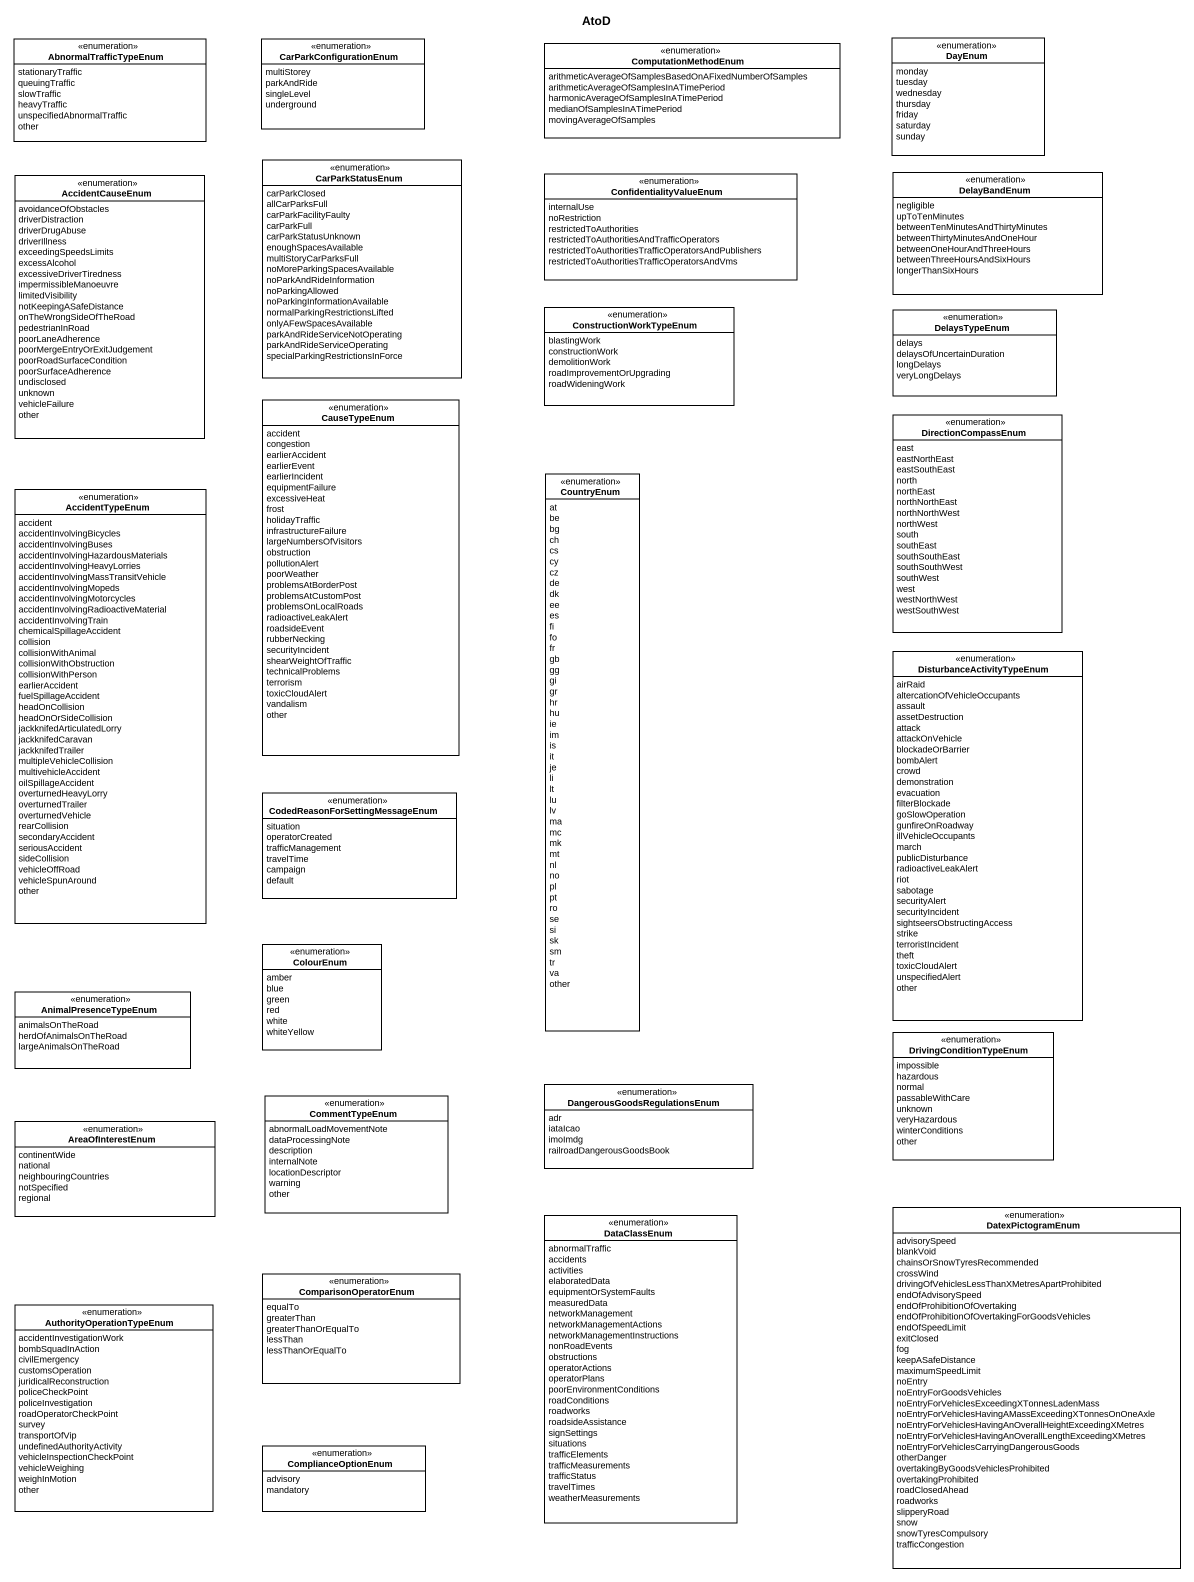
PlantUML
@startuml
title AtoD
hide circle
hide empty members
enum AbnormalTrafficTypeEnum {
  stationaryTraffic
  queuingTraffic
  slowTraffic
  heavyTraffic
  unspecifiedAbnormalTraffic
  other
}
enum CarParkConfigurationEnum {
  multiStorey
  parkAndRide
  singleLevel
  underground
}
enum ComputationMethodEnum {
  arithmeticAverageOfSamplesBasedOnAFixedNumberOfSamples
  arithmeticAverageOfSamplesInATimePeriod
  harmonicAverageOfSamplesInATimePeriod
  medianOfSamplesInATimePeriod
  movingAverageOfSamples
}
enum DayEnum {
  monday
  tuesday
  wednesday
  thursday
  friday
  saturday
  sunday
}
enum AccidentCauseEnum {
  avoidanceOfObstacles
  driverDistraction
  driverDrugAbuse
  driverIllness
  exceedingSpeedsLimits
  excessAlcohol
  excessiveDriverTiredness
  impermissibleManoeuvre
  limitedVisibility
  notKeepingASafeDistance
  onTheWrongSideOfTheRoad
  pedestrianInRoad
  poorLaneAdherence
  poorMergeEntryOrExitJudgement
  poorRoadSurfaceCondition
  poorSurfaceAdherence
  undisclosed
  unknown
  vehicleFailure
  other
}
enum CarParkStatusEnum {
  carParkClosed
  allCarParksFull
  carParkFacilityFaulty
  carParkFull
  carParkStatusUnknown
  enoughSpacesAvailable
  multiStoryCarParksFull
  noMoreParkingSpacesAvailable
  noParkAndRideInformation
  noParkingAllowed
  noParkingInformationAvailable
  normalParkingRestrictionsLifted
  onlyAFewSpacesAvailable
  parkAndRideServiceNotOperating
  parkAndRideServiceOperating
  specialParkingRestrictionsInForce
}
enum ConfidentialityValueEnum {
  internalUse
  noRestriction
  restrictedToAuthorities
  restrictedToAuthoritiesAndTrafficOperators
  restrictedToAuthoritiesTrafficOperatorsAndPublishers
  restrictedToAuthoritiesTrafficOperatorsAndVms
}
enum DelayBandEnum {
  negligible
  upToTenMinutes
  betweenTenMinutesAndThirtyMinutes
  betweenThirtyMinutesAndOneHour
  betweenOneHourAndThreeHours
  betweenThreeHoursAndSixHours
  longerThanSixHours
}
enum ConstructionWorkTypeEnum {
  blastingWork
  constructionWork
  demolitionWork
  roadImprovementOrUpgrading
  roadWideningWork
}
enum DelaysTypeEnum {
  delays
  delaysOfUncertainDuration
  longDelays
  veryLongDelays
}
enum CauseTypeEnum {
  accident
  congestion
  earlierAccident
  earlierEvent
  earlierIncident
  equipmentFailure
  excessiveHeat
  frost
  holidayTraffic
  infrastructureFailure
  largeNumbersOfVisitors
  obstruction
  pollutionAlert
  poorWeather
  problemsAtBorderPost
  problemsAtCustomPost
  problemsOnLocalRoads
  radioactiveLeakAlert
  roadsideEvent
  rubberNecking
  securityIncident
  shearWeightOfTraffic
  technicalProblems
  terrorism
  toxicCloudAlert
  vandalism
  other
}
enum DirectionCompassEnum {
  east
  eastNorthEast
  eastSouthEast
  north
  northEast
  northNorthEast
  northNorthWest
  northWest
  south
  southEast
  southSouthEast
  southSouthWest
  southWest
  west
  westNorthWest
  westSouthWest
}
enum AccidentTypeEnum {
  accident
  accidentInvolvingBicycles
  accidentInvolvingBuses
  accidentInvolvingHazardousMaterials
  accidentInvolvingHeavyLorries
  accidentInvolvingMassTransitVehicle
  accidentInvolvingMopeds
  accidentInvolvingMotorcycles
  accidentInvolvingRadioactiveMaterial
  accidentInvolvingTrain
  chemicalSpillageAccident
  collision
  collisionWithAnimal
  collisionWithObstruction
  collisionWithPerson
  earlierAccident
  fuelSpillageAccident
  headOnCollision
  headOnOrSideCollision
  jackknifedArticulatedLorry
  jackknifedCaravan
  jackknifedTrailer
  multipleVehicleCollision
  multivehicleAccident
  oilSpillageAccident
  overturnedHeavyLorry
  overturnedTrailer
  overturnedVehicle
  rearCollision
  secondaryAccident
  seriousAccident
  sideCollision
  vehicleOffRoad
  vehicleSpunAround
  other
}
enum CountryEnum {
  at
  be
  bg
  ch
  cs
  cy
  cz
  de
  dk
  ee
  es
  fi
  fo
  fr
  gb
  gg
  gi
  gr
  hr
  hu
  ie
  im
  is
  it
  je
  li
  lt
  lu
  lv
  ma
  mc
  mk
  mt
  nl
  no
  pl
  pt
  ro
  se
  si
  sk
  sm
  tr
  va
  other
}
enum DisturbanceActivityTypeEnum {
  airRaid
  altercationOfVehicleOccupants
  assault
  assetDestruction
  attack
  attackOnVehicle
  blockadeOrBarrier
  bombAlert
  crowd
  demonstration
  evacuation
  filterBlockade
  goSlowOperation
  gunfireOnRoadway
  illVehicleOccupants
  march
  publicDisturbance
  radioactiveLeakAlert
  riot
  sabotage
  securityAlert
  securityIncident
  sightseersObstructingAccess
  strike
  terroristIncident
  theft
  toxicCloudAlert
  unspecifiedAlert
  other
}
enum "CodedReasonForSettingMessageEnum" as CodedReasonForSettingMessage {
  situation
  operatorCreated
  trafficManagement
  travelTime
  campaign
  default
}
enum ColourEnum {
  amber
  blue
  green
  red
  white
  whiteYellow
}
enum AnimalPresenceTypeEnum {
  animalsOnTheRoad
  herdOfAnimalsOnTheRoad
  largeAnimalsOnTheRoad
}
enum DrivingConditionTypeEnum {
  impossible
  hazardous
  normal
  passableWithCare
  unknown
  veryHazardous
  winterConditions
  other
}
enum CommentTypeEnum {
  abnormalLoadMovementNote
  dataProcessingNote
  description
  internalNote
  locationDescriptor
  warning
  other
}
enum "DangerousGoodsRegulationsEnum" as DangerousGoodsRegulationsEnu {
  adr
  iataIcao
  imoImdg
  railroadDangerousGoodsBook
}
enum AreaOfInterestEnum {
  continentWide
  national
  neighbouringCountries
  notSpecified
  regional
}
enum DataClassEnum {
  abnormalTraffic
  accidents
  activities
  elaboratedData
  equipmentOrSystemFaults
  measuredData
  networkManagement
  networkManagementActions
  networkManagementInstructions
  nonRoadEvents
  obstructions
  operatorActions
  operatorPlans
  poorEnvironmentConditions
  roadConditions
  roadworks
  roadsideAssistance
  signSettings
  situations
  trafficElements
  trafficMeasurements
  trafficStatus
  travelTimes
  weatherMeasurements
}
enum DatexPictogramEnum {
  advisorySpeed
  blankVoid
  chainsOrSnowTyresRecommended
  crossWind
  drivingOfVehiclesLessThanXMetresApartProhibited
  endOfAdvisorySpeed
  endOfProhibitionOfOvertaking
  endOfProhibitionOfOvertakingForGoodsVehicles
  endOfSpeedLimit
  exitClosed
  fog
  keepASafeDistance
  maximumSpeedLimit
  noEntry
  noEntryForGoodsVehicles
  noEntryForVehiclesExceedingXTonnesLadenMass
  noEntryForVehiclesHavingAMassExceedingXTonnesOnOneAxle
  noEntryForVehiclesHavingAnOverallHeightExceedingXMetres
  noEntryForVehiclesHavingAnOverallLengthExceedingXMetres
  noEntryForVehiclesCarryingDangerousGoods
  otherDanger
  overtakingByGoodsVehiclesProhibited
  overtakingProhibited
  roadClosedAhead
  roadworks
  slipperyRoad
  snow
  snowTyresCompulsory
  trafficCongestion
}
enum AuthorityOperationTypeEnum {
  accidentInvestigationWork
  bombSquadInAction
  civilEmergency
  customsOperation
  juridicalReconstruction
  policeCheckPoint
  policeInvestigation
  roadOperatorCheckPoint
  survey
  transportOfVip
  undefinedAuthorityActivity
  vehicleInspectionCheckPoint
  vehicleWeighing
  weighInMotion
  other
}
enum ComparisonOperatorEnum {
  equalTo
  greaterThan
  greaterThanOrEqualTo
  lessThan
  lessThanOrEqualTo
}
enum ComplianceOptionEnum {
  advisory
  mandatory
}
@enduml
